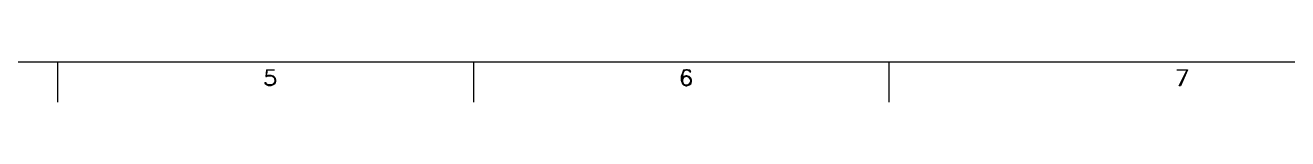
# Model space of a CAD drawing. Header units: millimetres. Extents: x 43 to 1147, y -811 to -31.
# Drawn here: x 401.3 to 672.9, y -39.3 to -30.6 of the extents above; entities that cross this region are included whole.
import ezdxf

# ---------------------------------------------------------------- set-up
doc = ezdxf.new("R2010")
doc.units = ezdxf.units.MM
doc.layers.add('EDITED_LINES', color=4, linetype='Continuous')

msp = doc.modelspace()

# ---------------------------------------------------------------- linework, layer by layer
at = {"layer": 'EDITED_LINES'}
for p, q in [((42.88, -30.64), (1146.64, -30.64)), ((408.28, -39.28), (408.28, -30.64)), ((453.16, -32.32), (453.04, -33.76)), ((453.16, -32.32), (454.84, -32.32)), ((453.28, -32.44), (453.16, -33.64)), ((454.84, -32.44), (453.28, -32.44)), ((454.84, -32.32), (454.84, -32.44)), ((497.8, -39.28), (497.8, -30.64)), ((542.92, -32.44), (542.68, -33.04)), ((543.16, -32.44), (542.8, -33.04)), ((543.4, -32.32), (542.92, -32.44)), ((543.4, -32.44), (542.92, -32.68)), ((543.76, -32.32), (543.4, -32.32)), ((543.76, -32.44), (543.4, -32.44)), ((544.24, -32.44), (543.76, -32.32)), ((544.24, -32.68), (543.76, -32.44)), ((544.12, -32.44), (544.24, -32.8)), ((544.48, -32.8), (544.24, -32.44)), ((587.2, -39.28), (587.2, -30.64)), ((649.12, -32.44), (649.12, -32.32)), ((649.12, -32.32), (651.4, -32.32)), ((651.28, -32.44), (649.12, -32.44)), ((649.6, -35.8), (651.28, -32.32)), ((651.4, -32.32), (649.84, -35.8)), ((453.04, -35.44), (452.8, -35.08)), ((452.8, -35.08), (453.04, -35.08)), ((453.04, -33.76), (453.16, -33.76)), ((453.16, -35.44), (453.04, -35.08)), ((453.16, -33.64), (453.64, -33.52)), ((453.16, -33.76), (453.52, -33.64)), ((453.52, -33.64), (454.12, -33.64)), ((453.64, -33.52), (454.12, -33.52)), ((454.12, -33.52), (454.6, -33.64)), ((454.12, -33.64), (454.6, -33.76)), ((454.36, -33.64), (454.84, -34)), ((454.6, -33.64), (454.96, -34)), ((454.6, -33.76), (454.96, -34.24)), ((454.96, -34.96), (454.6, -35.44)), ((454.84, -34), (454.96, -34.48)), ((454.96, -34.84), (454.84, -35.32)), ((454.96, -34), (455.08, -34.48)), ((454.96, -34.48), (454.96, -34.84)), ((455.08, -34.84), (454.96, -35.32)), ((455.08, -34.48), (455.08, -34.84)), ((542.68, -33.04), (542.44, -33.76)), ((542.44, -33.76), (542.44, -34.6)), ((542.44, -34.6), (542.68, -35.32)), ((542.8, -33.04), (542.68, -33.76)), ((542.92, -33.76), (542.68, -34.12)), ((542.68, -33.76), (542.68, -34.6)), ((542.92, -34), (542.68, -34.48)), ((542.8, -34.12), (542.68, -34.6)), ((542.68, -34.6), (542.8, -35.32)), ((542.68, -34.96), (542.92, -35.44)), ((543.28, -33.76), (542.8, -34.12)), ((543.4, -33.64), (542.92, -33.76)), ((543.4, -33.76), (542.92, -34)), ((543.64, -33.64), (543.4, -33.64)), ((543.64, -33.76), (543.4, -33.76)), ((544.12, -33.76), (543.64, -33.64)), ((544.12, -34), (543.64, -33.76)), ((544.24, -34.12), (543.76, -33.76)), ((544.48, -34.12), (544.12, -33.76)), ((544.48, -34.48), (544.12, -34)), ((544.12, -35.44), (544.48, -34.96)), ((544.24, -32.8), (544.48, -32.8)), ((544.48, -34.6), (544.24, -34.12)), ((544.24, -35.32), (544.48, -34.84)), ((544.6, -34.6), (544.48, -34.12)), ((544.48, -34.84), (544.48, -34.6)), ((544.48, -35.32), (544.6, -34.84)), ((544.6, -34.84), (544.6, -34.6)), ((453.52, -35.56), (453.04, -35.32)), ((453.16, -35.56), (453.04, -35.44)), ((453.64, -35.56), (453.16, -35.44)), ((453.64, -35.8), (453.16, -35.56)), ((454.12, -35.56), (453.64, -35.56)), ((454.12, -35.8), (453.64, -35.8)), ((454.6, -35.44), (454.12, -35.56)), ((454.6, -35.56), (454.12, -35.8)), ((454.84, -35.32), (454.36, -35.56)), ((454.96, -35.32), (454.6, -35.56)), ((542.68, -35.32), (542.92, -35.56)), ((542.8, -35.32), (543.28, -35.56)), ((542.92, -35.44), (543.4, -35.56)), ((542.92, -35.56), (543.4, -35.8)), ((543.4, -35.56), (543.64, -35.56)), ((543.4, -35.8), (543.64, -35.8)), ((543.64, -35.56), (544.12, -35.44)), ((543.64, -35.8), (544.12, -35.56)), ((543.76, -35.56), (544.24, -35.32)), ((544.12, -35.56), (544.48, -35.32)), ((649.84, -35.8), (649.6, -35.8))]:
    msp.add_line(p, q, dxfattribs=at)

doc.saveas('drawing.dxf')
